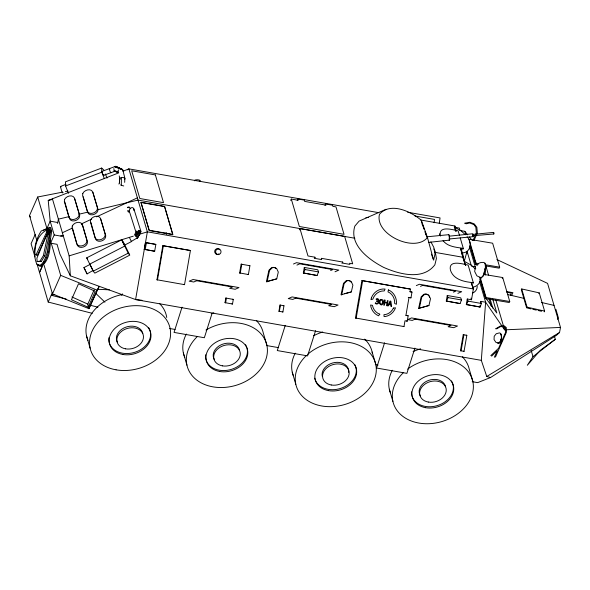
<?xml version="1.0" encoding="UTF-8"?>
<svg xmlns="http://www.w3.org/2000/svg" width="590" height="590" viewBox="0 0 590 590"><rect width="100%" height="100%" fill="white"/><g stroke="black" fill="none" stroke-linecap="round" stroke-linejoin="round"><path stroke-width="0.89" d="M123.723 185.946L121.297 185.341L121.4 177.457L123.472 177.553L124.851 178.342L124.674 182.362M119.512 181.078L119.608 178.431L121.4 177.457M119.394 182.996L119.608 178.431M467.096 253.781L467.221 252.107M477.222 286.356C477.347 289.432 475.142 292.102 472.376 293.23M496.869 259.534L547.572 283.377L560.5 327.435L559.541 332.495L556.495 335.312L490.497 377.548L486.757 376.479L481.315 360.35L485.622 302.22L479.537 281.467M63.123 192.598L62.739 192.93L61.773 191.381L60.401 186.514L66.08 184.294M136.076 232.549L129.859 212.909C127.234 210.46 132.367 204.833 133.893 208.985L140.944 231.442L137.138 238.478L140.007 233.161M133.864 210.475L133.893 208.985M434.085 222.725L434.55 219.436L414.932 215.992M439.27 223.278L440.059 217.931L407.661 212.238M475.149 268.362L474.67 271.489L476.868 275.81L481.219 277.986C484.943 274.254 485.939 268.347 485.179 263.273L483.785 262.403L481.079 262.454L478.947 263.206M47.628 229.871L47.561 230.535A1.372 0.479 -80 0 0 47.797 231.354L48.048 231.295A1.239 0.435 -80 0 0 48.483 230.306L48.557 229.65A1.372 0.479 -80 0 0 48.314 228.824L48.063 228.883M484.722 270.006L484.987 268.295M47.296 251.797L50.607 231.022L49.516 227.349L41.212 231.044C34.958 240.455 32.244 253.811 36.934 264.379L38.925 265.515L41.212 264.615L43.542 261.79L45.651 257.343L47.296 251.797L48.417 251.989L51.721 231.221L50.629 227.548L49.516 227.349M560.5 327.435L504.59 329.84L485.622 302.22L480.784 301.372L481.499 303.481L480.039 307.073L466.307 304.536L467.265 299.005L471.528 299.75L473.364 288.96L471.38 282.964M113.833 168.57L114.312 171.13L118.096 172.391M144.262 249.334L145.435 242.527L154.882 244.186L155.841 244.437L154.668 251.244L144.262 249.334L154.668 251.244M145.221 249.585L146.401 242.778L145.435 242.527M156.955 279.771L162.833 245.654L189.884 250.396L190.408 250.536L184.53 284.653L156.955 279.771L157.478 279.911L163.349 245.794L162.833 245.654M225.011 302.648L225.808 298.038L233.301 299.403L232.504 304.02L225.011 302.648L225.609 302.803L226.405 298.193L225.808 298.038M278.937 311.247L280.007 305.045L283.967 305.775L282.898 311.977L278.937 311.247L279.358 311.35L280.427 305.155L280.007 305.045M303.341 272.971L304.3 267.432L317.811 269.807L318.534 271.916L317.073 275.501L303.341 272.971L317.073 275.501M361.928 280.545L362.644 280.737L356.161 318.187L355.445 317.995L361.928 280.545L410.47 289.115L410.013 291.74L411.982 292.087L410.987 297.847L410.257 297.729M355.445 317.995L403.988 326.572L404.991 320.761L407.225 321.152L408.155 315.783L405.95 315.333M446.298 301.033L447.257 295.494L460.775 297.862L461.491 299.978L460.03 303.562L446.298 301.033L460.03 303.562M480.039 307.073L480.098 305.325M480.511 302.95L480.784 301.372M239.636 272.941L241.163 264.15L249.917 265.743L248.39 274.542L239.636 272.941L240.255 273.111L241.782 264.313L241.163 264.15M439.469 234.982L439.698 233.684M460.451 350.689L463.239 334.663L466.83 335.349L464.042 351.382L460.451 350.689L461.092 350.858L463.88 334.832L463.239 334.663M57.584 223.499L58.388 219.163L69.126 216.589M47.023 233.935L47.827 234.577L43.402 255.544L39.877 261.274L37.126 261.466L36.904 258.184L47.023 233.935L49.206 234.82L44.781 255.787L41.256 261.518L37.126 261.466M267.064 281.887L269.549 270.427L272.204 267.845A4.867 4.558 -81.1 0 1 276.732 268.693L278.296 272.064L276.74 278.849L266.422 281.718L268.907 270.25L271.562 267.676A4.867 4.558 -81.1 0 1 276.091 268.524M341.662 294.956L344.147 283.495L346.802 280.914A4.867 4.558 -81.1 0 1 351.33 281.769L352.894 285.14L351.33 291.917L341.02 294.786L343.505 283.325L346.16 280.744A4.867 4.558 -81.1 0 1 350.689 281.592L351.485 282.551M419.276 308.555L421.754 297.094L424.417 294.513A4.867 4.558 -81.1 0 1 428.945 295.369L430.508 298.739L428.945 305.517L418.635 308.386L421.113 296.925L423.775 294.344A4.867 4.558 -81.1 0 1 428.303 295.192M465.68 265.589L464.286 261.274L467.051 251.207L471.137 265.124L475.341 268.952M50.423 239.075C50.275 248.397 49.604 260.632 41.234 266.356L39.523 266.083L38.07 264.563L40.039 265.707L42.325 264.814L44.656 261.982L46.765 257.542L48.417 251.989M93.146 270.397L87.091 273.893L85.646 271.393L83.928 267.587L90.049 264.431M87.091 273.893L86.199 271.717M182.03 307.183L174.043 332.413L204.346 337.738L212.061 313.379M285.272 325.333L277.285 350.563L307.589 355.888L315.576 330.666M384.577 342.797L376.59 368.027L406.894 373.352L414.881 348.122M118.929 184.08L119.475 182.612M303.555 273.133L305.023 269.549L304.3 267.432M446.512 301.195L447.98 297.611L447.257 295.494M466.528 304.706L467.988 301.114L467.265 299.005M448.599 234.953L448.968 234.827A3.053 0.516 84.5 0 1 449.396 236.28L449.639 238.471A2.736 0.465 84.5 0 1 449.55 240.108L428.613 242.394M448.835 236.207L472.811 233.751L473.202 235.329L473.128 236.656L449.204 238.994L449.3 237.254M473.04 236.007L472.87 234.414L493.646 232.401L493.837 233.057L493.786 234.001L472.885 235.742M478.202 264.681L475.577 264.239L476.027 263.199L468.998 239.252L492.643 243.198L499.671 267.145L499.228 268.185L485.209 265.847M483.453 274.328L502.724 277.543L509.745 301.49L509.303 302.53L485.651 298.584L486.101 297.544L480.326 277.875M502.274 278.583L502.724 277.543M39.537 272.492L42.207 266.407L39.523 272.44M35.157 234.473L31.093 243.7L34.98 256.952M36.875 240.705L29.5 215.556L37.686 197.001L62.688 192.111M46.522 229.444L50.165 221.176L57.717 222.504M92.276 313.342L48.21 302.058L52.281 292.839M88.898 306.83L88.92 308.673L97.099 290.118L99.26 286.334L88.92 308.673L52.488 293.916L60.674 275.36L51.19 243.051M88.176 307.272L95.219 291.29L78.514 283.783L71.464 299.757L88.176 307.272L87.836 304.116L94.135 289.823M121.71 295.553L122.454 293.879M290.693 200.423L291.298 199.059L298.23 200.276L297.854 198.992L304.256 200.113L304.632 201.397L325.982 205.136L325.651 204.007L332.517 205.209L332.849 206.338L335.983 206.891L344.036 234.341L299.351 226.508L291.298 199.059M297.249 200.357L297.854 198.992M299.337 229.886L299.934 228.522L344.626 236.354L352.68 263.804L349.546 263.251L349.877 264.386L343.011 263.177L342.679 262.048L321.329 258.309L321.705 259.593L315.303 258.472L314.927 257.188L307.987 255.971L299.934 228.522M314.322 258.553L314.927 257.188M462.774 249.585L463.298 248.397L460.215 237.873M473.04 240.381L476.322 232.932L475.872 227.401L473.976 224.628L469.699 222.983L466.203 223.787L464.699 223.204L469.891 222.253L474.279 223.942L476.845 227.224L477.354 232.91L474.058 240.395M472.782 283.827L473.305 282.639L468.158 265.102C463.039 264.077 447.884 259.276 450.487 270.308C453.585 279.778 464.669 281.946 473.305 282.639M494.354 357.289L497.274 350.681L491.618 356.146M495.46 357.053L506.456 332.118L506.286 327.568L504.162 325.798L500.342 326.049L495.681 328.8L496.987 328.719L500.136 326.727L503.86 326.491L505.409 328.084L505.534 332.524L498.609 348.24L490.828 355.593M557.69 319.411L558.383 317.833L555.913 309.33M481.315 360.35L135.589 299.558L70.328 275.796L59.885 254.017L57.046 244.312L50.548 243.176L54.206 234.953L50.165 221.176M35.983 255.02L46.558 232.357L46.492 230.026L47.871 230.27L47.93 232.593L37.354 255.264L35.983 255.02L34.869 253.774C34.736 244.444 38.026 234.879 46.492 230.026M324.987 205.364L325.651 204.007M342.016 263.406L342.679 262.048M544.187 311.859L544.585 311.078L539.245 292.883L521.707 288.945L521.309 289.727L526.398 307.058M526.649 307.928L527.047 307.147L521.707 288.945M538.847 293.658L539.245 292.883M137.389 238.316L140.796 232.342M116.768 167.184L115.522 166.328L102.041 171.373A2.449 0.428 68.9 0 0 102.195 172.472L102.778 174.131A2.198 0.384 68.9 0 0 103.449 175.37L115.485 171.048M103.744 175.584L103.818 175.473A2.449 0.428 68.9 0 0 103.774 174.847M134.557 234.628L135.39 233.323M555.315 339.294L532.991 356.67L527.327 365.262L540.27 350.349L555.315 339.294L554.275 335.769M137.507 238.058L136.519 236.524L140.398 230.712L139.314 230.343L135.434 235.823L134.859 235.58L138.657 230.329M136.002 236.14L139.911 230.469L135.434 235.823L136.519 236.524M124.719 179.36L124.984 178.689L122.794 169.817L115.522 166.328L114.703 166.874L120.684 169.072M127.403 207.739L128.237 207.009L129.424 207.09M427.477 237.527C414.652 253.169 374.451 234.341 379.466 214.303C390.396 201.714 411.038 211.449 421.341 220.343L427.477 237.527L433.606 260.183L434.992 254.069L433.812 247.372L430.906 241.87M498.904 343.454C501.625 341.05 501.935 336.706 500.711 333.453L499.435 332.893L496.264 333.726L494.206 336.263L494.044 339.53L495.843 342.274L498.904 343.454L497.628 342.893M499.737 341.986L498.749 342.679M118.797 169.765L117.875 171.152L118.457 172.413L114.312 171.13M136.747 230.956L135.803 232.667M127.492 169.832L128.893 168.88L378.824 212.68M129.505 237.63L131.341 241.45L137.463 237.726M486.757 376.479L559.541 332.495M218.897 253.84L218.27 254.194A2.81 2.633 -82.4 0 1 215.652 253.737L214.863 252.527A2.913 2.729 -82.4 0 1 215.35 249.688L216.486 248.818A2.81 2.633 -82.4 0 1 219.111 249.275L219.576 249.821M43.572 230.255L45.43 229.267M121.643 239.842L128.207 253.162L129.778 255.123L94.806 273.148L93.227 271.186L86.671 257.867L121.643 239.842L123.214 241.812L129.394 254.342M122.632 241.524L122.337 241.126L124.409 245.211L131.474 241.583L131.327 241.163M89.599 264.195L124.571 246.17M93.227 271.186L128.207 253.162M386.067 209.288L359.126 221.095L354.841 226.103C348.882 245.042 368.92 259.689 383.559 267.344C399.032 274.173 422.801 280.737 434.86 264.807L436.423 258.479L435.147 251.266L433.945 248.987M62.37 232.748L72.378 228.094M81.545 223.831L91.546 219.178M96.546 216.847L137.389 197.849M296.925 265.087L299.757 263.811L332.745 269.608L330.621 270.567M420.486 286.364L422.61 285.405L455.598 291.202L453.474 292.161M481.964 277.034L483.254 276.046A6.483 1.999 -76.2 0 0 485.091 271.931L485.88 266.909A7.235 2.235 -76.2 0 0 485.15 263.937L484.619 263.76M293.473 264.01L296.541 262.668L338.844 270.102L335.009 271.784M416.326 285.604L419.401 284.262L461.697 291.696L457.862 293.377M490.497 377.548L477.649 382.637L472.214 381.678M50.128 220.741L48.225 200.438L118.701 172.877M122.949 171.218L128.893 168.88L147.36 231.833L135.589 299.558L141.991 300.31M103.796 169.964L101.657 168.054L65.438 181.823L65.579 185.961L68.47 193.284M65.579 185.961L101.797 172.191L101.657 168.054M473.062 236.679L472.841 236.177M493.646 232.401L493.786 234.001M266.422 281.718L276.74 278.849M344.538 293.68L351.33 291.917M418.635 308.386L428.945 305.517M70.328 275.796L69.155 255.861L133.303 236.155M139.454 234.26L147.36 231.833L473.364 288.96L471.24 282.831M472.634 287.146C477.391 286.784 481.499 282.145 480.017 277.337M60.689 235.919L63.123 235.299M48.225 200.438L51.795 199.553M78.972 214.236L87.925 212.09M97.77 209.73L138.045 200.084L354.9 238.257M54.789 294.417L51.219 295.243L66.198 299.078M65.365 191.588L68.042 191.064M365.852 217.754L368.462 217.312M472.273 240.351L473.357 240.226M427.219 236.767L448.828 234.673M114.666 171.277L115.065 171.248M97.534 289.27L109.371 289.83M476.027 263.199L478.652 263.634M485.659 264.807L499.671 267.145M486.101 297.544L509.745 301.49M420.486 219.974L454.897 226.007L456.262 231.369M454.875 227.29L459.381 228.079L459.986 230.469L464.824 231.317L467.671 234.85M471.609 266.134L475.223 266.769M305.023 269.549L318.534 271.916M163.349 245.794L190.408 250.536M362.644 280.737L410.47 289.115M447.98 297.611L461.491 299.978M467.988 301.114L481.499 303.481M409.954 291.667L411.982 292.087M466.307 304.536L479.825 306.903M410.987 297.847L408.287 297.382L409.018 297.5L405.92 315.392L408.155 315.783M463.298 248.397C456.225 247.195 447.862 246.878 443.053 240.676M434.749 252.314L462.877 257.262L464.286 261.274L471.137 265.124M506.832 291.6L512.931 292.669L511.7 295.302L510.439 295.081L511.353 293.097L506.825 292.301M146.401 242.778L155.841 244.437M50.607 231.022L51.721 231.221M46.558 232.357L47.93 232.593M54.206 234.953L62.599 236.428M47.827 234.577L49.206 234.82M43.402 255.544L44.781 255.787M45.651 257.343L46.765 257.542M43.542 261.79L44.656 261.982M39.877 261.274L41.256 261.518M169.64 328.497L175.075 329.456M266.577 345.541L278.355 347.606M375.284 364.642L378.006 365.122M114.017 170.827L117.897 171.631M527.047 307.147L544.585 311.078M527.526 308.12L531.037 308.909M532.785 309.3L536.295 310.089M538.05 310.48L541.554 311.269M507.548 294.521L524.532 298.496M541.524 302.478L554.04 305.406M127.536 210.682L129.203 211.072M498.793 342.643L500.254 342.067A4.322 1.733 -81.5 0 0 501.382 339.25L501.515 335.85A4.823 1.932 -81.5 0 0 500.578 333.852M89.997 305.178L97.925 307.206M283.547 305.672L283.967 305.775M282.477 311.867L282.898 311.977M232.711 299.248L233.301 299.403M231.914 303.865L232.504 304.02M184.014 284.513L184.53 284.653M129.269 211.795L127.949 211.441L128.472 212.105M249.297 265.581L249.917 265.743M247.77 274.38L248.39 274.542M466.189 335.179L466.83 335.349M406.51 320.96L407.225 321.152M403.272 326.381L403.988 326.572M463.401 351.205L464.042 351.382M115.817 171.506L118.052 172.287M127.757 207.282L130.449 208.241M60.674 275.36L97.099 290.118M71.958 296.984L87.836 304.116M115.92 166.299L122.432 169.463M60.534 186.403L61.028 186.846M479.832 277.123L481.219 277.986M120.684 184.921L121.297 185.341M81.604 224.355L82.784 225.837L87.453 241.76C88.065 246.546 79.665 249.703 77.327 245.285L72.57 228.419M140.398 230.712L140.944 231.442M95.823 293.451L104.924 302.161M449.322 240.388L449.182 240.233A3.053 0.516 84.5 0 1 449.034 239.901M465.34 234.709L461.129 230.882L454.285 227.032L455.664 231.31M83.928 267.587L84.591 268.634M194.833 180.85L194.648 180.621A2.913 0.878 3.2 0 1 195.747 179.876L197.104 179.766A2.81 0.848 3.2 0 1 199.73 180.23L200.29 180.673A2.913 0.878 3.2 0 1 199.715 181.285M469.382 236.966L471.653 239.791M86.671 257.867L87.718 259.18M476.174 264.261L477.229 265.684M467.059 236.774C472.236 241.878 471.012 252.424 462.634 252.904L462.877 257.262L465.429 264.969M29.5 215.556L30.459 217.12M92.866 270.227L90.027 264.497M425.088 231.612L425.56 232.733M84.967 269.313L85.373 270.087M123.103 242.365L124.438 245.204M92.866 192.451L97.97 209.199C98.582 213.993 90.181 217.142 87.844 212.732L83.175 196.809M100.632 218.905L105.735 235.661C106.347 240.447 97.947 243.596 95.609 239.186L90.853 222.312M74.591 198.557L79.694 215.306C80.306 220.092 71.906 223.249 69.568 218.831L64.811 201.964M429.1 296.151L429.631 297.301M119.564 178.777L120.021 179.441L119.239 175.931M105.403 174.028L107.011 178.091M101.797 172.191L104.371 178.696M431.452 254.12L433.303 259.32M425.796 233.426L426.061 234.223M470.99 298.098L471.528 299.75M461.233 248.56L464.286 261.274M424.225 229.613L422.919 225.292L423.539 227.917M426.327 235.078L426.592 235.941M531.184 350.512L532.991 356.67M485.791 265.758L488.513 275.043M495.836 300.008L504.59 329.84M484.648 271.533L485.666 275.014M492.753 299.174L496.802 312.98L485.762 298.031L480.702 280.774M490.002 298.621L492.783 308.12M488.985 298.562L491.234 306.232M470.547 246.148L475.651 263.553M470.06 245.425L475.577 264.239M479.884 278.915L485.651 298.584M464.824 231.317L465.842 234.776M469.389 246.886L475.732 268.502M459.44 235.24L458.15 230.852C453.039 229.834 437.883 225.033 440.479 236.066M472.782 381.243L469.22 369.097A41.212 31.558 -16.3 0 0 462.346 356.803M389.334 389.245L392.896 401.392M372.143 352.031L375.705 364.178M292.257 372.179L295.819 384.326M266.82 345.032L263.258 332.885A41.212 31.558 -16.3 0 0 256.392 320.591M166.151 232.6L166.66 234.319M183.379 353.034L186.941 365.181M52.436 198.874L69.155 255.861M86.56 336.012L90.13 348.159M37.686 197.001L46.839 228.219M49.789 240.58L50.548 243.176M44.036 265.094L52.488 293.916M37.052 264.025L48.21 302.058M426.828 236.774L427.035 237.527M460.598 248.331L462.877 257.262L460.679 248.567M425.81 234.931L425.066 231.841M421.341 220.343L422.241 224.679M454.897 226.007L455.133 227.821M122.993 170.252L123.015 170.731M109.902 169.02A2.198 0.384 68.9 0 0 109.696 168.703L109.327 168.6A2.449 0.428 68.9 0 0 109.482 169.699L110.065 171.358A2.198 0.384 68.9 0 0 110.736 172.605L111.097 172.7A2.449 0.428 68.9 0 0 111.112 172.45M307.67 354.361A41.212 31.558 -16.3 0 1 374.952 361.53A41.212 31.558 -16.3 0 1 325.754 406.503A41.212 31.558 -16.3 0 1 306.306 355.608M322.265 376.28A13.54 10.369 -16.3 0 1 334.855 362.503A13.54 10.369 -16.3 0 1 348.646 372.393M451.461 380.897A21.277 16.291 -16.3 0 1 439.203 404.947A21.277 16.291 -16.3 0 1 412.056 396.067M411.842 395.241A21.277 16.291 -16.3 0 1 411.555 391.812M159.58 303.57A41.212 31.558 -16.3 0 1 166.749 317.479M87.984 340.378A41.212 31.558 -16.3 0 1 122.219 294.521M205.976 330.024A41.212 31.558 -16.3 0 1 267.174 346.964A41.212 31.558 -16.3 0 1 213.971 387.018A41.212 31.558 -16.3 0 1 197.421 336.47M247.129 348.624A21.277 16.291 -16.3 0 1 227.349 370.284A21.277 16.291 -16.3 0 1 205.667 354.738M245.499 344.685A21.277 16.291 -16.3 0 1 246.915 347.805M184.795 357.4A41.212 31.558 -16.3 0 1 186.366 334.036M211.264 313.71A41.212 31.558 -16.3 0 1 213.831 312.855M214.421 359.649A13.54 10.369 -16.3 0 1 222.548 344.221A13.54 10.369 -16.3 0 1 239.629 350.519M117.609 342.628A13.54 10.369 -16.3 0 1 125.736 327.199A13.54 10.369 -16.3 0 1 142.817 333.498M407.572 369.141A41.212 31.558 -16.3 0 1 472.59 380.469A41.212 31.558 -16.3 0 1 421.621 423.45A41.212 31.558 -16.3 0 1 403.383 372.681M390.403 392.756A41.212 31.558 -16.3 0 1 392.328 370.247M413.074 351.625A41.212 31.558 -16.3 0 1 420.648 348.815M148.687 327.664A21.277 16.291 -16.3 0 1 133.252 352.724A21.277 16.291 -16.3 0 1 108.855 337.716M364.65 339.125A41.212 31.558 -16.3 0 1 372.445 353.646M293.326 375.69A41.212 31.558 -16.3 0 1 295.251 353.181M313.622 335.732A41.212 31.558 -16.3 0 1 322.715 332M354.819 364.568A21.277 16.291 -16.3 0 1 341.086 388.257A21.277 16.291 -16.3 0 1 314.765 378.175M420.375 395.861A13.54 10.369 -16.3 0 1 428.502 380.432A13.54 10.369 -16.3 0 1 445.583 386.73M500.475 334.191A4.823 1.932 -81.5 0 1 500.792 334.869M500.866 339.176A4.322 1.733 -81.5 0 1 500.578 340.275M484.301 271.732A6.483 1.999 -76.2 0 1 483.763 273.354M47.665 229.982A1.239 0.435 -80 0 1 48.1 229.001M48.299 230.956A1.372 0.479 -80 0 0 48.52 231.479L48.771 231.42A1.239 0.435 -80 0 0 49.206 230.432L49.272 229.776A1.372 0.479 -80 0 0 49.036 228.957L48.786 229.016A1.239 0.435 -80 0 0 48.66 229.171M48.963 233.316A1.372 0.479 -80 0 0 49.14 233.596L49.39 233.537A1.239 0.435 -80 0 0 49.826 232.549L49.899 231.892A1.372 0.479 -80 0 0 49.656 231.066L49.405 231.132A1.239 0.435 -80 0 0 49.162 231.509M48.203 232.32L48.181 232.652A1.372 0.479 -80 0 0 48.424 233.47L48.668 233.411A1.239 0.435 -80 0 0 49.103 232.423L49.177 231.767A1.372 0.479 -80 0 0 48.933 230.941L48.69 231A1.239 0.435 -80 0 0 48.255 231.988L48.203 232.32M378.33 300.022L377.902 300.775L376.619 300.767L376.523 301.335L377.829 301.77A0.76 0.715 -81.1 0 1 378.057 302.309L377.77 303.135A1.018 0.951 -81.1 0 1 377.18 303.415L376.339 303.297A3.068 2.876 -81.1 0 1 375.424 302.7L375.255 303.452C376.671 305.082 380.004 303.149 378.175 301.424C379.318 300.944 378.979 297.721 376.221 298.806C375.461 300.406 378.19 298.444 378.33 300.022M383.522 301.881C381.59 310.546 375.314 297.913 382.652 299.808A1.977 1.851 -81.1 0 1 383.404 300.848L383.522 301.881M382.858 301.888C379.134 310.355 379.149 294.454 382.858 301.888M384.592 300.074L383.707 305.141L384.341 305.251L384.769 302.773L386.959 303.157L386.524 305.642L387.158 305.753L388.043 300.679L387.409 300.568L387.062 302.559L384.879 302.169L385.218 300.185L384.592 300.074M388.368 289.904L388.014 291.932L389.769 292.832A11.962 11.21 -81.1 0 1 394.666 303.474L396.392 304.285A13.88 13.002 -81.1 0 0 388.368 289.904M371.398 297.884L370.97 299.646L372.858 299.145A11.962 11.21 -81.1 0 1 384.282 290.922L385.078 289.063A13.88 13.002 -81.1 0 0 371.398 297.884M64.517 199.531L64.347 201.492L69.015 217.408C71.353 221.825 79.753 218.669 79.141 213.882L74.473 197.96C72.393 194.081 66.11 196.101 64.517 199.531M72.282 225.985L72.105 227.947L76.781 243.862C79.112 248.279 87.512 245.123 86.9 240.337L82.231 224.421C80.152 220.535 73.868 222.563 72.282 225.985M82.799 193.431L82.622 195.386L87.298 211.309C89.636 215.719 98.028 212.57 97.424 207.783L92.748 191.861C90.668 187.974 84.392 190.002 82.799 193.431M90.558 219.886L90.388 221.84L95.056 237.763C97.394 242.18 105.794 239.024 105.182 234.237L100.514 218.315C98.427 214.436 92.151 216.456 90.558 219.886M393.346 308.091L392.756 309.352A11.962 11.21 -81.1 0 1 385.58 314.522L383.965 314.654L384.075 316.565L385.255 316.528A13.88 13.002 -81.1 0 0 395.536 307.803L393.346 308.091M388.921 304.602L388.25 305.945L387.608 305.827L390.093 301.04L390.868 301.173L391.59 306.534L390.927 306.417L390.742 304.919L388.921 304.602M390.344 301.792L389.201 304.056L390.669 304.315L390.344 301.792M379.783 314.197L378.566 315.783A13.88 13.002 -81.1 0 1 370.564 305.023L372.438 305.318A11.962 11.21 -81.1 0 0 379.783 314.197M216.81 249.4L216.294 249.917A2.913 2.729 -82.4 0 0 215.807 252.756L216.589 253.966A2.81 2.633 -82.4 0 0 219.215 254.423L220.35 253.553A2.913 2.729 -82.4 0 0 220.837 250.713L220.055 249.504A2.81 2.633 -82.4 0 0 217.43 249.046L216.81 249.4M196.61 280.722L193.778 281.998L189.191 281.187L193.041 279.512L239.024 287.596L235.174 289.27L229.635 288.296L232.467 287.02L196.61 280.722M295.656 298.134L292.824 299.41L288.237 298.606L292.08 296.925L338.063 305.008L334.22 306.682L328.682 305.709L331.514 304.433L295.656 298.134M415.095 319.131L412.263 320.407L407.683 319.603L411.525 317.929L457.508 326.012L453.658 327.686L448.12 326.713L450.952 325.437L415.095 319.131M155.384 174.935L131.695 170.783L139.83 198.513L163.519 202.665L155.384 174.935M164.485 206.367L140.929 202.245L149.241 230.565L172.789 234.695L164.485 206.367M164.684 206.633L140.995 202.481L149.13 230.218L172.818 234.363L164.684 206.633M121.938 169.212L115.109 166.52L121.938 169.212M331.256 384.99A13.54 10.369 -16.3 0 0 348.978 371.257A13.54 10.369 -16.3 0 0 327.332 367.452A13.54 10.369 -16.3 0 0 331.256 384.99M116.075 369.819A41.212 31.558 -16.3 0 0 170.009 328.011A41.212 31.558 -16.3 0 0 104.12 316.424A41.212 31.558 -16.3 0 0 116.075 369.819M425.611 407.697A21.277 16.291 -16.3 0 0 453.459 386.118A21.277 16.291 -16.3 0 0 419.446 380.137A21.277 16.291 -16.3 0 0 425.611 407.697M222.378 365.852A13.54 10.369 -16.3 0 0 240.093 352.112A13.54 10.369 -16.3 0 0 218.455 348.314A13.54 10.369 -16.3 0 0 222.378 365.852M328.534 390.632A21.277 16.291 -16.3 0 0 356.382 369.045A21.277 16.291 -16.3 0 0 322.369 363.071A21.277 16.291 -16.3 0 0 328.534 390.632M428.333 402.063A13.54 10.369 -16.3 0 0 446.055 388.323A13.54 10.369 -16.3 0 0 424.409 384.525A13.54 10.369 -16.3 0 0 428.333 402.063M122.845 354.465A21.277 16.291 -16.3 0 0 150.686 332.885A21.277 16.291 -16.3 0 0 116.672 326.904A21.277 16.291 -16.3 0 0 122.845 354.465M125.567 348.83A13.54 10.369 -16.3 0 0 143.282 335.091A13.54 10.369 -16.3 0 0 121.636 331.292A13.54 10.369 -16.3 0 0 125.567 348.83M219.657 371.486A21.277 16.291 -16.3 0 0 247.505 349.907A21.277 16.291 -16.3 0 0 213.484 343.926A21.277 16.291 -16.3 0 0 219.657 371.486"/></g></svg>
